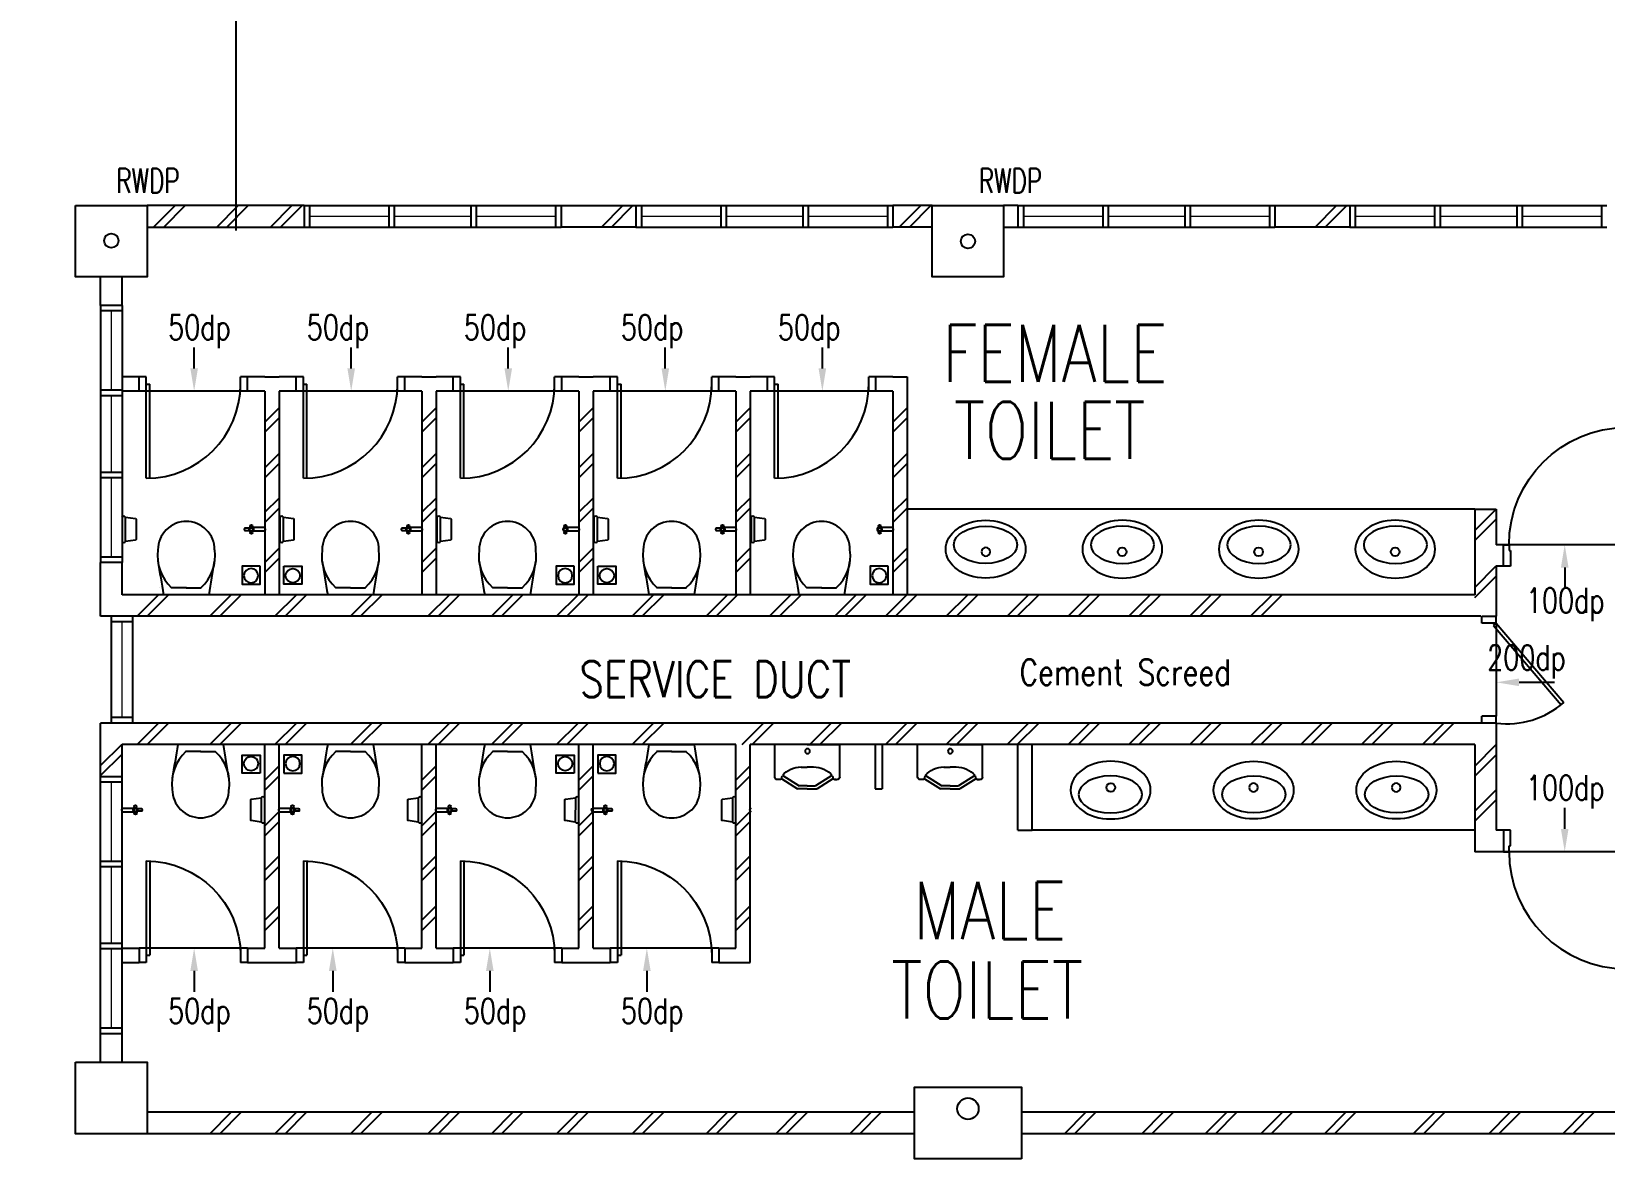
# Model space of a CAD drawing. Extents: x 2687779 to 2997471, y -863049 to -631414.
# Drawn here: x 2750657 to 2761675, y -790799 to -782955 of the extents above; entities that cross this region are included whole.
import ezdxf
from ezdxf.enums import TextEntityAlignment as Align

# ---------------------------------------------------------------- set-up
doc = ezdxf.new("R2010")
doc.units = 0
doc.header["$LTSCALE"] = 10
doc.header["$MEASUREMENT"] = 0
doc.linetypes.add('DIVIDE', pattern=[1.25, 0.5, -0.25, 0, -0.25, 0, -0.25])
doc.layers.get('0').update_dxf_attribs({"linetype": 'CONTINUOUS'})
for name, color, linetype in [('BO', 7, 'CONTINUOUS'), ('COL', 3, 'CONTINUOUS'), ('DOOR', 5, 'CONTINUOUS'), ('DR', 7, 'CONTINUOUS'), ('FIT', 5, 'CONTINUOUS'), ('FITT', 5, 'CONTINUOUS'), ('H', 1, 'CONTINUOUS'), ('hatch', 7, 'CONTINUOUS'), ('partition', 7, 'CONTINUOUS'), ('PIPE', 5, 'DIVIDE'), ('RWDP', 145, 'CONTINUOUS'), ('SANI', 7, 'CONTINUOUS'), ('T25', 7, 'CONTINUOUS'), ('T50', 3, 'CONTINUOUS'), ('TEX', 2, 'CONTINUOUS'), ('txt', 7, 'CONTINUOUS'), ('WALL', 2, 'CONTINUOUS'), ('WIN', 5, 'CONTINUOUS')]:
    doc.layers.add(name, color=color, linetype=linetype)
doc.styles.add('DIMTEXT', font='romans.shx', dxfattribs={"width": 0.8, "height": 400})
doc.styles.add('ROMANS', font='romans.shx', dxfattribs={"width": 0.8, "height": 100})

# ---------------------------------------------------------------- blocks, each defined once
blk = doc.blocks.new('100FT')
at = {"layer": 'PIPE', "linetype": 'Continuous'}
blk.add_circle((0, 0), 50, dxfattribs=at)
blk = doc.blocks.new('A$C7CE3714C')
at = {"layer": 'FIT'}
blk.add_lwpolyline([(0, 0), (126, 0), (126, 126), (0, 126)], close=True, dxfattribs=at)
at = {"layer": 'FIT', "xscale": -1}
blk.add_blockref('100FT', (63, 66), dxfattribs=at)
blk = doc.blocks.new('DR-900-B')
at = {"layer": 'DR'}
for p, q in [((0, 900), (-150, 900)), ((-150, 900), (-150, 860)), ((0, 850), (0, 900)), ((-150, 860), (-110, 860)), ((-110, 860), (-110, 850)), ((-110, 850), (0, 850)), ((-150, 40), (-970, 40)), ((-969, 80), (-150, 80)), ((-150, 80), (-150, 40)), ((-150, 40), (-110, 40)), ((-150, 0), (-150, 40)), ((0, 0), (-150, 0)), ((-110, 50), (0, 50)), ((-110, 40), (-110, 50)), ((0, 50), (0, 0))]:
    blk.add_line(p, q, dxfattribs=at)
blk.add_arc((-150, 40), 820, 90, 180, dxfattribs=at)
blk = doc.blocks.new('ELLIPSE')
blk.add_circle((0.5, 0.5), 0.5)
blk = doc.blocks.new('BASIN-01')
blk.add_circle((0, 0), 30.3)
for p, xscale, yscale, zscale in [((279, -221), -559.6811780125836, 404.3346891934725, 559.6811780125837), ((220, -179), -444.6356025322193, 259.9294430529471, 444.6356025322195)]:
    blk.add_blockref('ELLIPSE', p, dxfattribs=dict(xscale=xscale, yscale=yscale, zscale=zscale))
blk = doc.blocks.new('UR')
at = {"color": 7}
for p, q in [((0, 157), (-227, 157)), ((-227, -68), (-227, 157)), ((0, 157), (228, 157)), ((228, -68), (228, 157)), ((-43, 0), (0, 0)), ((43, 0), (0, 0)), ((-190, -88), (-207, -88)), ((-179, -83), (-68, -152)), ((-172, -59), (-58, -131)), ((172, -59), (58, -131)), ((179, -83), (68, -152)), ((190, -88), (208, -88)), ((0, -153), (-68, -153)), ((0, -131), (-58, -131)), ((0, -131), (58, -131)), ((0, -153), (68, -153))]:
    blk.add_line(p, q, dxfattribs=at)
blk.add_circle((-1, 111), 16.9, dxfattribs=at)
for centre, radius, start, end in [((-42, -174), 175, 90.221, 139.2623), ((42, -174), 175, 40.7377, 89.779), ((-207, -68), 20, 180, 270), ((-194, -70), 18.3, 252.6976, 328.5201), ((-115, -86), 64.8, 158.2045, 175.535), ((115, -86), 64.8, 4.465, 21.7955), ((194, -70), 18.3, 211.4799, 287.3024), ((208, -68), 20, 270, 0)]:
    blk.add_arc(centre, radius, start, end, dxfattribs=at)
blk = doc.blocks.new('d760')
at = {"layer": 'DR', "color": 1}
for p, q in [((-760, -100), (-760, 0)), ((-710, 0), (-760, 0)), ((-710, -710), (-710, 0)), ((-710, -100), (-710, 0)), ((-50, -100), (-50, 0)), ((0, 0), (-50, 0)), ((0, -100), (0, 0)), ((-710, -100), (-760, -100)), ((-710, -50), (-685, -50)), ((-50, -100), (-710, -100)), ((-685, -710), (-685, -50)), ((0, -100), (-50, -100))]:
    blk.add_line(p, q, dxfattribs=at)
blk.add_arc((-710, -50), 660, 270, 0, dxfattribs=at)

msp = doc.modelspace()

# ---------------------------------------------------------------- linework, layer by layer
at = {"layer": 'COL'}
for points in [[(2750966.3, -784174.1), (2751466.3, -784174.1), (2751466.3, -784674.1), (2750966.3, -784674.1)], [(2757466.3, -784174.1), (2757466.3, -784674.1), (2756966.3, -784674.1), (2756966.3, -784174.1)], [(2750966.3, -790174.1), (2751466.3, -790174.1), (2751466.3, -790674.1), (2750966.3, -790674.1)], [(2757591.3, -790849.1), (2756841.3, -790849.1), (2756841.3, -790349.1), (2757591.3, -790349.1)]]:
    msp.add_lwpolyline(points, close=True, dxfattribs=at)
at = {"layer": 'DOOR'}
for p, q in [((2760816.3, -787099.1), (2760816.3, -787049.1)), ((2760816.3, -787049.1), (2760916.3, -787049.1)), ((2760916.3, -787099.1), (2760816.3, -787099.1)), ((2760897, -787114.9), (2760916.3, -787099.1)), ((2760897, -787114.9), (2761370.6, -787670.1)), ((2760916.3, -787099.1), (2760916.3, -787049.1)), ((2760916.3, -787099.1), (2761389.4, -787653.6)), ((2760916.7, -787099.1), (2760916.7, -787749.1)), ((2760916.7, -787749.1), (2760816.7, -787749.1)), ((2760816.7, -787799.1), (2760816.7, -787749.1)), ((2760916.7, -787799.1), (2760916.7, -787749.1))]:
    msp.add_line(p, q, dxfattribs=at)
msp.add_arc((2760991, -787199.7), 603.9, 262.93953, 311.27829, dxfattribs=at)
at = {"layer": 'DR', "linetype": 'Continuous', "ltscale": 10000}
for p, q in [((2761866.3, -786549.1), (2760966.3, -786549.1)), ((2761866.3, -788699.1), (2760966.3, -788699.1))]:
    msp.add_line(p, q, dxfattribs=at)
at = {"layer": 'FITT'}
for p, q in [((2752192.2, -786431.7), (2752192.2, -786424.9)), ((2752192.2, -786458.4), (2752192.2, -786451.6)), ((2752202.2, -786431.7), (2752202.2, -786424.9)), ((2752202.2, -786458.4), (2752202.2, -786451.6)), ((2752285.8, -786429.1), (2752209.5, -786429.1)), ((2752285.8, -786454.1), (2752209.5, -786454.1)), ((2753292.2, -786431.7), (2753292.2, -786424.9)), ((2753292.2, -786458.4), (2753292.2, -786451.6)), ((2753302.2, -786431.7), (2753302.2, -786424.9)), ((2753302.2, -786458.4), (2753302.2, -786451.6)), ((2753385.8, -786429.1), (2753309.5, -786429.1)), ((2753385.8, -786454.1), (2753309.5, -786454.1)), ((2754392.2, -786431.7), (2754392.2, -786424.9)), ((2754392.2, -786458.4), (2754392.2, -786451.6)), ((2754402.2, -786431.7), (2754402.2, -786424.9)), ((2754402.2, -786458.4), (2754402.2, -786451.6)), ((2754485.8, -786429.1), (2754409.5, -786429.1)), ((2754485.8, -786454.1), (2754409.5, -786454.1)), ((2755492.2, -786431.7), (2755492.2, -786424.9)), ((2755492.2, -786458.4), (2755492.2, -786451.6)), ((2755502.2, -786431.7), (2755502.2, -786424.9)), ((2755502.2, -786458.4), (2755502.2, -786451.6)), ((2755585.8, -786429.1), (2755509.5, -786429.1)), ((2755585.8, -786454.1), (2755509.5, -786454.1)), ((2756592.2, -786431.7), (2756592.2, -786424.9)), ((2756592.2, -786458.4), (2756592.2, -786451.6)), ((2756602.2, -786431.7), (2756602.2, -786424.9)), ((2756602.2, -786458.4), (2756602.2, -786451.6)), ((2756685.8, -786429.1), (2756609.5, -786429.1)), ((2756685.8, -786454.1), (2756609.5, -786454.1)), ((2751296.8, -788394.1), (2751373.2, -788394.1)), ((2751296.8, -788419.1), (2751373.2, -788419.1)), ((2751380.4, -788389.8), (2751380.5, -788396.6)), ((2751380.5, -788416.5), (2751380.5, -788423.3)), ((2751390.4, -788389.8), (2751390.5, -788396.6)), ((2751390.5, -788416.5), (2751390.5, -788423.3)), ((2752396.8, -788394.1), (2752473.2, -788394.1)), ((2752396.8, -788419.1), (2752473.2, -788419.1)), ((2752480.4, -788389.8), (2752480.5, -788396.6)), ((2752480.5, -788416.5), (2752480.5, -788423.3)), ((2752490.4, -788389.8), (2752490.5, -788396.6)), ((2752490.5, -788416.5), (2752490.5, -788423.3)), ((2753496.8, -788394.1), (2753573.2, -788394.1)), ((2753496.8, -788419.1), (2753573.2, -788419.1)), ((2753580.4, -788389.8), (2753580.5, -788396.6)), ((2753580.5, -788416.5), (2753580.5, -788423.3)), ((2753590.4, -788389.8), (2753590.5, -788396.6)), ((2753590.5, -788416.5), (2753590.5, -788423.3)), ((2754588.1, -788394.1), (2754664.4, -788394.1)), ((2754588.1, -788419.1), (2754664.5, -788419.1)), ((2754671.7, -788389.8), (2754671.7, -788396.6)), ((2754671.7, -788416.5), (2754671.7, -788423.3)), ((2754681.7, -788389.8), (2754681.7, -788396.6)), ((2754681.7, -788416.5), (2754681.7, -788423.3))]:
    msp.add_line(p, q, dxfattribs=at)
at = {"layer": 'FITT', "elevation": 0}
for points in [[(2752181.4, -786434.1), (2752154.7, -786434.2, 0.9999995), (2752154.7, -786449.2), (2752181.4, -786449.1)], [(2753281.4, -786434.1), (2753254.7, -786434.2, 0.9999995), (2753254.7, -786449.2), (2753281.4, -786449.1)], [(2755481.4, -786434.1), (2755454.7, -786434.2, 0.9999995), (2755454.7, -786449.2), (2755481.4, -786449.1)], [(2751401.3, -788414.1), (2751428, -788414, 0.9999995), (2751428, -788399), (2751401.3, -788399.1)], [(2752501.3, -788414.1), (2752528, -788414, 0.9999995), (2752528, -788399), (2752501.3, -788399.1)], [(2753601.3, -788414.1), (2753628, -788414, 0.9999995), (2753628, -788399), (2753601.3, -788399.1)], [(2754692.5, -788414.1), (2754719.2, -788414, 0.9999995), (2754719.2, -788399), (2754692.5, -788399.1)]]:
    msp.add_lwpolyline(points, format="xyb", dxfattribs=at)
at = {"layer": 'FITT'}
for centre, radius in [((2752197.2, -786441.6), 11.1), ((2752197.2, -786417.9), 8.61), ((2752197.2, -786465.4), 8.61), ((2753297.2, -786441.6), 11.1), ((2753297.2, -786417.9), 8.61), ((2753297.2, -786465.4), 8.61), ((2754397.2, -786441.6), 11.1), ((2754397.2, -786417.9), 8.61), ((2754397.2, -786465.4), 8.61), ((2755497.2, -786441.6), 11.1), ((2755497.2, -786417.9), 8.61), ((2755497.2, -786465.4), 8.61), ((2756597.2, -786441.6), 11.1), ((2756597.2, -786417.9), 8.61), ((2756597.2, -786465.4), 8.61), ((2751385.5, -788406.6), 11.1), ((2751385.4, -788382.8), 8.61), ((2751385.5, -788430.3), 8.61), ((2752485.5, -788406.6), 11.1), ((2752485.4, -788382.8), 8.61), ((2752485.5, -788430.3), 8.61), ((2753585.5, -788406.6), 11.1), ((2753585.4, -788382.8), 8.61), ((2753585.5, -788430.3), 8.61), ((2754676.7, -788406.6), 11.1), ((2754676.7, -788382.8), 8.61), ((2754676.7, -788430.3), 8.61)]:
    msp.add_circle(centre, radius, dxfattribs=at)
for centre, radius, start, end in [((2752197.2, -786441.6), 17.5, 106.78275, 253.2851), ((2752197.2, -786441.6), 17.5, 286.78275, 73.2851), ((2752282.6, -786441.6), 12.9, 284.6714, 75.39645), ((2753297.2, -786441.6), 17.5, 106.78275, 253.2851), ((2753297.2, -786441.6), 17.5, 286.78275, 73.2851), ((2753382.6, -786441.6), 12.9, 284.6714, 75.39645), ((2754397.2, -786441.6), 17.5, 106.78275, 253.2851), ((2754397.2, -786441.6), 17.5, 286.78275, 73.2851), ((2754482.6, -786441.6), 12.9, 284.6714, 75.39645), ((2755497.2, -786441.6), 17.5, 106.78275, 253.2851), ((2755497.2, -786441.6), 17.5, 286.78275, 73.2851), ((2755582.6, -786441.6), 12.9, 284.6714, 75.39645), ((2756597.2, -786441.6), 17.5, 106.78275, 253.2851), ((2756597.2, -786441.6), 17.5, 286.78275, 73.2851), ((2756682.6, -786441.6), 12.9, 284.6714, 75.39645), ((2751300.1, -788406.6), 12.9, 104.6714, 255.39645), ((2751385.5, -788406.6), 17.5, 106.78275, 253.2851), ((2751385.5, -788406.6), 17.5, 286.78275, 73.2851), ((2752400.1, -788406.6), 12.9, 104.6714, 255.39645), ((2752485.5, -788406.6), 17.5, 106.78275, 253.2851), ((2752485.5, -788406.6), 17.5, 286.78275, 73.2851), ((2753500.1, -788406.6), 12.9, 104.6714, 255.39645), ((2753585.5, -788406.6), 17.5, 106.78275, 253.2851), ((2753585.5, -788406.6), 17.5, 286.78275, 73.2851), ((2754591.3, -788406.6), 12.9, 104.6714, 255.39645), ((2754676.7, -788406.6), 17.5, 106.78275, 253.2851), ((2754676.7, -788406.6), 17.5, 286.78275, 73.2851), ((2755700.1, -788406.6), 12.9, 104.6714, 255.39645)]:
    msp.add_arc(centre, radius, start, end, dxfattribs=at)
at = {"layer": 'H'}
for p, q in [((2751512.7, -784324.1), (2751662.7, -784174.1)), ((2751583.4, -784324.1), (2751733.4, -784174.1)), ((2751955.3, -784324.1), (2752105.3, -784174.1)), ((2752026, -784324.1), (2752176, -784174.1)), ((2752331.3, -784324.1), (2752481.3, -784174.1)), ((2752402, -784324.1), (2752552, -784174.1)), ((2754648.7, -784324.1), (2754798.7, -784174.1)), ((2754719.4, -784324.1), (2754869.4, -784174.1)), ((2756735.7, -784324.1), (2756885.7, -784174.1)), ((2756806.4, -784324.1), (2756956.4, -784174.1)), ((2759648.7, -784324.1), (2759798.7, -784174.1)), ((2759719.4, -784324.1), (2759869.4, -784174.1)), ((2752291.3, -785691), (2752391.3, -785591)), ((2752291.3, -785761.7), (2752391.3, -785661.7)), ((2753391.3, -785691), (2753491.3, -785591)), ((2753391.3, -785761.7), (2753491.3, -785661.7)), ((2754491.3, -785691), (2754591.3, -785591)), ((2754491.3, -785761.7), (2754591.3, -785661.7)), ((2755591.3, -785691), (2755691.3, -785591)), ((2755591.3, -785761.7), (2755691.3, -785661.7)), ((2756691.3, -785691), (2756791.3, -785591)), ((2756691.3, -785761.7), (2756791.3, -785661.7)), ((2752291.3, -786010.5), (2752391.3, -785910.5)), ((2753391.3, -786010.5), (2753491.3, -785910.5)), ((2754491.3, -786010.5), (2754591.3, -785910.5)), ((2755591.3, -786010.5), (2755691.3, -785910.5)), ((2756691.3, -786010.5), (2756791.3, -785910.5)), ((2752291.3, -786081.2), (2752391.3, -785981.2)), ((2753391.3, -786081.2), (2753491.3, -785981.2)), ((2754491.3, -786081.2), (2754591.3, -785981.2)), ((2755591.3, -786081.2), (2755691.3, -785981.2)), ((2756691.3, -786081.2), (2756791.3, -785981.2)), ((2752291.3, -786322.3), (2752391.3, -786222.3)), ((2753391.3, -786322.3), (2753491.3, -786222.3)), ((2754491.3, -786322.3), (2754591.3, -786222.3)), ((2755591.3, -786322.3), (2755691.3, -786222.3)), ((2756691.3, -786322.3), (2756791.3, -786222.3)), ((2752291.3, -786393), (2752391.3, -786293)), ((2753391.3, -786393), (2753491.3, -786293)), ((2754491.3, -786393), (2754591.3, -786293)), ((2755591.3, -786393), (2755691.3, -786293)), ((2756691.3, -786393), (2756791.3, -786293)), ((2760766.3, -786449.1), (2760916.3, -786299.1)), ((2760766.3, -786519.8), (2760916.3, -786369.8)), ((2752291.3, -786672.6), (2752391.3, -786572.6)), ((2753391.3, -786672.6), (2753491.3, -786572.6)), ((2754491.3, -786672.6), (2754591.3, -786572.6)), ((2755591.3, -786672.6), (2755691.3, -786572.6)), ((2756691.3, -786672.6), (2756791.3, -786572.6)), ((2752291.3, -786743.3), (2752391.3, -786643.3)), ((2753391.3, -786743.3), (2753491.3, -786643.3)), ((2754491.3, -786743.3), (2754591.3, -786643.3)), ((2755591.3, -786743.3), (2755691.3, -786643.3)), ((2756691.3, -786743.3), (2756791.3, -786643.3)), ((2760766.3, -786847.8), (2760916.3, -786697.8)), ((2760766.3, -786918.5), (2760916.3, -786768.5)), ((2751396.5, -787049.1), (2751546.5, -786899.1)), ((2751467.2, -787049.1), (2751617.2, -786899.1)), ((2751905.5, -787049.1), (2752055.5, -786899.1)), ((2751976.2, -787049.1), (2752126.2, -786899.1)), ((2752362.3, -787049.1), (2752512.3, -786899.1)), ((2752433, -787049.1), (2752583, -786899.1)), ((2752891.8, -787049.1), (2753041.8, -786899.1)), ((2752962.5, -787049.1), (2753112.5, -786899.1)), ((2753434.4, -787049.1), (2753584.4, -786899.1)), ((2753505.2, -787049.1), (2753655.2, -786899.1)), ((2753878.5, -787049.1), (2754028.5, -786899.1)), ((2753949.2, -787049.1), (2754099.2, -786899.1)), ((2754335.3, -787049.1), (2754485.3, -786899.1)), ((2754406, -787049.1), (2754556, -786899.1)), ((2754864.8, -787049.1), (2755014.8, -786899.1)), ((2754935.5, -787049.1), (2755085.5, -786899.1)), ((2755382.4, -787049.1), (2755532.4, -786899.1)), ((2755453.1, -787049.1), (2755603.1, -786899.1)), ((2755826.4, -787049.1), (2755976.4, -786899.1)), ((2755897.1, -787049.1), (2756047.1, -786899.1)), ((2756283.2, -787049.1), (2756433.2, -786899.1)), ((2756353.9, -787049.1), (2756503.9, -786899.1)), ((2756638.5, -787049.1), (2756788.5, -786899.1)), ((2756709.2, -787049.1), (2756859.2, -786899.1)), ((2757064.8, -787049.1), (2757214.8, -786899.1)), ((2757135.5, -787049.1), (2757285.5, -786899.1)), ((2757491, -787049.1), (2757641, -786899.1)), ((2757561.7, -787049.1), (2757711.7, -786899.1)), ((2757917.2, -787049.1), (2758067.2, -786899.1)), ((2757988, -787049.1), (2758138, -786899.1)), ((2758343.5, -787049.1), (2758493.5, -786899.1)), ((2758414.2, -787049.1), (2758564.2, -786899.1)), ((2758769.7, -787049.1), (2758919.7, -786899.1)), ((2758840.4, -787049.1), (2758990.4, -786899.1)), ((2759196, -787049.1), (2759346, -786899.1)), ((2759266.7, -787049.1), (2759416.7, -786899.1)), ((2751396.5, -787949.1), (2751546.5, -787799.1)), ((2751467.2, -787949.1), (2751617.2, -787799.1)), ((2751905.5, -787949.1), (2752055.5, -787799.1)), ((2751976.2, -787949.1), (2752126.2, -787799.1)), ((2752362.3, -787949.1), (2752512.3, -787799.1)), ((2752433, -787949.1), (2752583, -787799.1)), ((2752891.8, -787949.1), (2753041.8, -787799.1)), ((2752962.5, -787949.1), (2753112.5, -787799.1)), ((2753434.4, -787949.1), (2753584.4, -787799.1)), ((2753505.2, -787949.1), (2753655.2, -787799.1)), ((2753878.5, -787949.1), (2754028.5, -787799.1)), ((2753949.2, -787949.1), (2754099.2, -787799.1)), ((2754335.3, -787949.1), (2754485.3, -787799.1)), ((2754406, -787949.1), (2754556, -787799.1)), ((2754864.8, -787949.1), (2755014.8, -787799.1)), ((2754935.5, -787949.1), (2755085.5, -787799.1)), ((2755634.4, -787949.1), (2755784.4, -787799.1)), ((2755705.2, -787949.1), (2755855.2, -787799.1)), ((2756109, -787949.1), (2756259, -787799.1)), ((2756179.8, -787949.1), (2756329.8, -787799.1)), ((2756638.5, -787949.1), (2756788.5, -787799.1)), ((2756709.2, -787949.1), (2756859.2, -787799.1)), ((2757064.8, -787949.1), (2757214.8, -787799.1)), ((2757135.5, -787949.1), (2757285.5, -787799.1)), ((2757491, -787949.1), (2757641, -787799.1)), ((2757561.7, -787949.1), (2757711.7, -787799.1)), ((2757917.2, -787949.1), (2758067.2, -787799.1)), ((2757988, -787949.1), (2758138, -787799.1)), ((2758343.5, -787949.1), (2758493.5, -787799.1)), ((2758414.2, -787949.1), (2758564.2, -787799.1)), ((2758769.7, -787949.1), (2758919.7, -787799.1)), ((2758840.4, -787949.1), (2758990.4, -787799.1)), ((2759196, -787949.1), (2759346, -787799.1)), ((2759266.7, -787949.1), (2759416.7, -787799.1)), ((2759547.4, -787949.1), (2759697.4, -787799.1)), ((2759618.1, -787949.1), (2759768.1, -787799.1)), ((2759973.6, -787949.1), (2760123.6, -787799.1)), ((2760044.3, -787949.1), (2760194.3, -787799.1)), ((2760399.8, -787949.1), (2760549.8, -787799.1)), ((2760470.6, -787949.1), (2760620.6, -787799.1)), ((2751141.3, -788094.9), (2751291.3, -787944.9)), ((2760766.3, -788099.1), (2760916.3, -787949.1)), ((2751141.3, -788165.6), (2751291.3, -788015.6)), ((2752291.3, -788197.7), (2752391.3, -788097.7)), ((2753391.3, -788197.7), (2753491.3, -788097.7)), ((2754491.3, -788197.7), (2754591.3, -788097.7)), ((2755591.3, -788197.7), (2755691.3, -788097.7)), ((2760766.3, -788169.9), (2760916.3, -788019.9)), ((2752291.3, -788268.4), (2752391.3, -788168.4)), ((2753391.3, -788268.4), (2753491.3, -788168.4)), ((2754491.3, -788268.4), (2754591.3, -788168.4)), ((2755591.3, -788268.4), (2755691.3, -788168.4)), ((2760766.3, -788415.6), (2760916.3, -788265.6)), ((2760766.3, -788486.3), (2760916.3, -788336.3)), ((2752291.3, -788517.2), (2752391.3, -788417.2)), ((2753391.3, -788517.2), (2753491.3, -788417.2)), ((2754491.3, -788517.2), (2754591.3, -788417.2)), ((2755591.3, -788517.2), (2755691.3, -788417.2)), ((2752291.3, -788587.9), (2752391.3, -788487.9)), ((2753391.3, -788587.9), (2753491.3, -788487.9)), ((2754491.3, -788587.9), (2754591.3, -788487.9)), ((2755591.3, -788587.9), (2755691.3, -788487.9)), ((2752291.3, -788829), (2752391.3, -788729)), ((2753391.3, -788829), (2753491.3, -788729)), ((2754491.3, -788829), (2754591.3, -788729)), ((2755591.3, -788829), (2755691.3, -788729)), ((2752291.3, -788899.8), (2752391.3, -788799.8)), ((2753391.3, -788899.8), (2753491.3, -788799.8)), ((2754491.3, -788899.8), (2754591.3, -788799.8)), ((2755591.3, -788899.8), (2755691.3, -788799.8)), ((2752291.3, -789179.3), (2752391.3, -789079.3)), ((2753391.3, -789179.3), (2753491.3, -789079.3)), ((2754491.3, -789179.3), (2754591.3, -789079.3)), ((2755591.3, -789179.3), (2755691.3, -789079.3)), ((2752291.3, -789250.1), (2752391.3, -789150.1)), ((2753391.3, -789250.1), (2753491.3, -789150.1)), ((2754491.3, -789250.1), (2754591.3, -789150.1)), ((2755591.3, -789250.1), (2755691.3, -789150.1)), ((2751905.5, -790674.1), (2752055.5, -790524.1)), ((2751976.2, -790674.1), (2752126.2, -790524.1)), ((2752362.3, -790674.1), (2752512.3, -790524.1)), ((2752433, -790674.1), (2752583, -790524.1)), ((2752891.8, -790674.1), (2753041.8, -790524.1)), ((2752962.5, -790674.1), (2753112.5, -790524.1)), ((2753434.4, -790674.1), (2753584.4, -790524.1)), ((2753505.2, -790674.1), (2753655.2, -790524.1)), ((2753878.5, -790674.1), (2754028.5, -790524.1)), ((2753949.2, -790674.1), (2754099.2, -790524.1)), ((2754335.3, -790674.1), (2754485.3, -790524.1)), ((2754406, -790674.1), (2754556, -790524.1)), ((2754864.8, -790674.1), (2755014.8, -790524.1)), ((2754935.5, -790674.1), (2755085.5, -790524.1)), ((2755382.4, -790674.1), (2755532.4, -790524.1)), ((2755453.1, -790674.1), (2755603.1, -790524.1)), ((2755870.8, -790674.1), (2756020.8, -790524.1)), ((2755941.5, -790674.1), (2756091.5, -790524.1)), ((2756388.4, -790674.1), (2756538.4, -790524.1)), ((2756459.1, -790674.1), (2756609.1, -790524.1)), ((2757891.8, -790674.1), (2758041.8, -790524.1)), ((2757962.5, -790674.1), (2758112.5, -790524.1)), ((2758434.4, -790674.1), (2758584.4, -790524.1)), ((2758505.2, -790674.1), (2758655.2, -790524.1)), ((2758878.5, -790674.1), (2759028.5, -790524.1)), ((2758949.2, -790674.1), (2759099.2, -790524.1)), ((2759268.4, -790674.1), (2759418.4, -790524.1)), ((2759339.2, -790674.1), (2759489.2, -790524.1)), ((2759712.5, -790674.1), (2759862.5, -790524.1)), ((2759783.2, -790674.1), (2759933.2, -790524.1)), ((2760335.3, -790674.1), (2760485.3, -790524.1)), ((2760406, -790674.1), (2760556, -790524.1)), ((2760864.8, -790674.1), (2761014.8, -790524.1)), ((2760935.5, -790674.1), (2761085.5, -790524.1)), ((2761382.4, -790674.1), (2761532.4, -790524.1)), ((2761453.1, -790674.1), (2761603.1, -790524.1))]:
    msp.add_line(p, q, dxfattribs=at)
at = {"layer": 'hatch', "color": 8}
msp.add_lwpolyline([(2752091.3, -784349.1), (2752091.3, -779674.1), (2742141.3, -779674.1), (2742141.3, -769649.1), (2745966.3, -769649.1), (2745966.3, -762924.1), (2771615.6, -762924.1), (2771615.6, -762524.1), (2787822.4, -762524.1), (2787822.4, -762924.1), (2813472.4, -762924.1), (2813472.4, -769649.1), (2817297.4, -769649.1), (2817297.4, -786424.1), (2787465, -786424.1)], dxfattribs=at)
at = {"layer": 'partition'}
for p, q in [((2760766.3, -786299.1), (2756783, -786299.1)), ((2760766.3, -788549.1), (2757666.3, -788549.1))]:
    msp.add_line(p, q, dxfattribs=at)
at = {"layer": 'RWDP', "color": 142, "linetype": 'Continuous'}
for centre, radius in [((2751216.3, -784420), 50), ((2757216.3, -784424.1), 50), ((2757216.3, -790499.1), 75)]:
    msp.add_circle(centre, radius, dxfattribs=at)
at = {"layer": 'SANI', "color": 1}
for p, q in [((2751796.5, -785314.1), (2751796.5, -785167.8)), ((2752896.5, -785314.1), (2752896.5, -785167.8)), ((2753996.5, -785314.1), (2753996.5, -785167.8)), ((2755096.5, -785314.1), (2755096.5, -785167.8)), ((2756196.5, -785314.1), (2756196.5, -785167.8)), ((2761396.3, -786709.1), (2761396.3, -786855.4)), ((2761076.7, -787513), (2761324.3, -787513)), ((2761396.3, -788539.1), (2761396.3, -788392.8)), ((2751796.5, -789534.1), (2751796.5, -789680.4)), ((2752767.4, -789534.1), (2752767.4, -789680.4)), ((2753867.4, -789534.1), (2753867.4, -789680.4)), ((2754967.4, -789534.1), (2754967.4, -789680.4))]:
    msp.add_line(p, q, dxfattribs=at)
at = {"layer": 'SANI'}
for p, q in [((2751552.1, -786851.4), (2751552.1, -786851.4)), ((2751901.5, -786899.1), (2751581.7, -786899.1)), ((2751742.1, -786851.4), (2751636.6, -786851.4)), ((2751741.1, -786851.4), (2751846.6, -786851.4)), ((2751931.1, -786851.4), (2751931.1, -786851.4)), ((2752702.3, -786851.4), (2752702.2, -786851.4)), ((2753051.7, -786899.1), (2752731.9, -786899.1)), ((2752892.2, -786851.4), (2752786.7, -786851.4)), ((2752891.3, -786851.4), (2752996.8, -786851.4)), ((2753081.3, -786851.4), (2753081.3, -786851.4)), ((2753801.9, -786851.4), (2753801.9, -786851.4)), ((2754151.3, -786899.1), (2753831.5, -786899.1)), ((2753991.9, -786851.4), (2753886.4, -786851.4)), ((2753991, -786851.4), (2754096.5, -786851.4)), ((2754181, -786851.4), (2754181, -786851.4)), ((2754951.5, -786850.2), (2754951.5, -786850.2)), ((2755300.9, -786897.9), (2754981.2, -786897.9)), ((2755141.5, -786850.2), (2755036, -786850.2)), ((2755140.6, -786850.2), (2755246.1, -786850.2)), ((2755330.6, -786850.2), (2755330.6, -786850.2)), ((2756001.9, -786851.4), (2756001.9, -786851.4)), ((2756351.3, -786899.1), (2756031.5, -786899.1)), ((2756191.9, -786851.4), (2756086.4, -786851.4)), ((2756191, -786851.4), (2756296.5, -786851.4)), ((2756381, -786851.4), (2756381, -786851.4)), ((2751652.4, -787996.8), (2751652.4, -787996.8)), ((2752001.8, -787949.1), (2751682.1, -787949.1)), ((2751842.4, -787996.8), (2751736.9, -787996.8)), ((2751841.5, -787996.8), (2751947, -787996.8)), ((2752031.5, -787996.8), (2752031.5, -787996.8)), ((2752702.3, -787996.8), (2752702.2, -787996.8)), ((2753051.7, -787949.1), (2752731.9, -787949.1)), ((2752892.2, -787996.8), (2752786.7, -787996.8)), ((2752891.3, -787996.8), (2752996.8, -787996.8)), ((2753081.3, -787996.8), (2753081.3, -787996.8)), ((2753801.9, -787996.8), (2753801.9, -787996.8)), ((2754151.3, -787949.1), (2753831.5, -787949.1)), ((2753991.9, -787996.8), (2753886.4, -787996.8)), ((2753991, -787996.8), (2754096.5, -787996.8)), ((2754181, -787996.8), (2754181, -787996.8)), ((2754951.5, -787998.1), (2754951.5, -787998.1)), ((2755300.9, -787950.3), (2754981.2, -787950.3)), ((2755141.5, -787998.1), (2755036, -787998.1)), ((2755140.6, -787998.1), (2755246.1, -787998.1))]:
    msp.add_line(p, q, dxfattribs=at)
at = {"layer": 'SANI', "color": 7}
for p, q in [((2756566.3, -787949.1), (2756566.3, -788258.3)), ((2756616.3, -787949.1), (2756616.3, -788258.3)), ((2756566.3, -788258.3), (2756616.3, -788258.3))]:
    msp.add_line(p, q, dxfattribs=at)
at = {"layer": 'SANI', "color": 1}
for points in [[(2751316.1, -786526.4), (2751316.3, -786356.8, 0.5654258), (2751288.2, -786359.4, 0.4601841)], [(2751291.3, -786355), (2751291.3, -786528.2, 0.4601841), (2751316.3, -786526.4)], [(2751316.3, -786356.8), (2751386, -786366.7, -0.373687), (2751390.3, -786371.7), (2751390.1, -786511.8, -0.373687), (2751385.8, -786516.7), (2751316.1, -786526.5)], [(2752421.6, -786526.4), (2752421.8, -786356.8, 0.4601841), (2752396.8, -786355, 0.4601841)], [(2752396.8, -786355), (2752396.8, -786528.2, 0.4601841), (2752421.8, -786526.4)], [(2752421.8, -786356.8), (2752491.5, -786366.7, -0.373687), (2752495.8, -786371.7), (2752495.6, -786511.8, -0.373687), (2752491.3, -786516.7), (2752421.6, -786526.5)], [(2753521.6, -786526.4), (2753521.8, -786356.8, 0.4601841), (2753496.8, -786355, 0.4601841)], [(2753496.8, -786355), (2753496.8, -786528.2, 0.4601841), (2753521.8, -786526.4)], [(2753521.8, -786356.8), (2753591.5, -786366.7, -0.373687), (2753595.8, -786371.7), (2753595.6, -786511.8, -0.373687), (2753591.3, -786516.7), (2753521.6, -786526.5)], [(2754621.6, -786526.4), (2754621.8, -786356.8, 0.4601841), (2754596.8, -786355, 0.4601841)], [(2754596.8, -786355), (2754596.8, -786528.2, 0.4601841), (2754621.8, -786526.4)], [(2754621.8, -786356.8), (2754691.5, -786366.7, -0.373687), (2754695.8, -786371.7), (2754695.6, -786511.8, -0.373687), (2754691.3, -786516.7), (2754621.6, -786526.5)], [(2755721.6, -786526.4), (2755721.8, -786356.8, 0.4601841), (2755696.8, -786355, 0.4601841)], [(2755696.8, -786355), (2755696.8, -786528.2, 0.4601841), (2755721.8, -786526.4)], [(2755721.8, -786356.8), (2755791.5, -786366.7, -0.373687), (2755795.8, -786371.7), (2755795.6, -786511.8, -0.373687), (2755791.3, -786516.7), (2755721.6, -786526.5)], [(2752266.3, -788491.4), (2752196.7, -788481.5, -0.373687), (2752192.4, -788476.5), (2752192.6, -788336.4, -0.373687), (2752196.9, -788331.5), (2752266.6, -788321.7)], [(2752291.3, -788493.2), (2752291.3, -788320, 0.4601841), (2752266.3, -788321.8)], [(2752266.6, -788321.8), (2752266.3, -788491.4, 0.5654258), (2752294.5, -788488.8, 0.4601841)], [(2753366.3, -788491.4), (2753296.7, -788481.5, -0.373687), (2753292.4, -788476.5), (2753292.6, -788336.4, -0.373687), (2753296.9, -788331.5), (2753366.6, -788321.7)], [(2753391.3, -788493.2), (2753391.3, -788320, 0.4601841), (2753366.3, -788321.8)], [(2753366.6, -788321.8), (2753366.3, -788491.4, 0.5654258), (2753394.5, -788488.8, 0.4601841)], [(2754466.3, -788491.4), (2754396.7, -788481.5, -0.373687), (2754392.4, -788476.5), (2754392.6, -788336.4, -0.373687), (2754396.9, -788331.5), (2754466.6, -788321.7)], [(2754491.3, -788493.2), (2754491.3, -788320, 0.4601841), (2754466.3, -788321.8)], [(2754466.6, -788321.8), (2754466.3, -788491.4, 0.5654258), (2754494.5, -788488.8, 0.4601841)], [(2755566.3, -788491.4), (2755496.7, -788481.5, -0.373687), (2755492.4, -788476.5), (2755492.6, -788336.4, -0.373687), (2755496.9, -788331.5), (2755566.6, -788321.7)], [(2755591.3, -788493.2), (2755591.3, -788320, 0.4601841), (2755566.3, -788321.8)], [(2755566.6, -788321.8), (2755566.3, -788491.4, 0.5654258), (2755594.5, -788488.8, 0.4601841)]]:
    msp.add_lwpolyline(points, format="xyb", dxfattribs=at)
at = {"layer": 'SANI'}
for centre, radius, start, end in [((2751740.3, -786584.2), 197.4, 88.97321, 180.48306), ((2751742.8, -786584.2), 197.4, 359.51694, 91.02679), ((2752890.5, -786584.2), 197.4, 88.97321, 180.48306), ((2752893, -786584.2), 197.4, 359.51694, 91.02679), ((2753990.2, -786584.2), 197.4, 88.97321, 180.48306), ((2753992.7, -786584.2), 197.4, 359.51694, 91.02679), ((2755139.8, -786582.9), 197.4, 88.97321, 180.48306), ((2755142.3, -786582.9), 197.4, 359.51694, 91.02679), ((2756190.2, -786584.2), 197.4, 88.97321, 180.48306), ((2756192.7, -786584.2), 197.4, 359.51694, 91.02679), ((2751836.5, -786628.9), 296.7, 171.65588, 228.23122), ((2775511.3, -782824.6), 24273.9, 189.10107, 189.66319), ((2751646.7, -786628.9), 296.7, 311.76878, 8.34412), ((2727971.9, -782824.6), 24273.9, 350.33681, 350.89893), ((2752986.7, -786628.9), 296.7, 171.65588, 228.23122), ((2776661.4, -782824.6), 24273.9, 189.10107, 189.66319), ((2752796.9, -786628.9), 296.7, 311.76878, 8.34412), ((2729122.1, -782824.6), 24273.9, 350.33681, 350.89893), ((2754086.3, -786628.9), 296.7, 171.65588, 228.23122), ((2777761.1, -782824.6), 24273.9, 189.10107, 189.66319), ((2753896.5, -786628.9), 296.7, 311.76878, 8.34412), ((2730221.8, -782824.6), 24273.9, 350.33681, 350.89893), ((2755235.9, -786627.6), 296.7, 171.65588, 228.23122), ((2778910.7, -782823.3), 24273.9, 189.10107, 189.66319), ((2755046.2, -786627.6), 296.7, 311.76878, 8.34412), ((2731371.4, -782823.3), 24273.9, 350.33681, 350.89893), ((2756286.3, -786628.9), 296.7, 171.65588, 228.23122), ((2779961.1, -782824.6), 24273.9, 189.10107, 189.66319), ((2756096.5, -786628.9), 296.7, 311.76878, 8.34412), ((2732421.8, -782824.6), 24273.9, 350.33681, 350.89893), ((2751936.9, -788219.3), 296.7, 131.76878, 188.34412), ((2775611.6, -792023.6), 24273.9, 170.33681, 170.89893), ((2751747.1, -788219.3), 296.7, 351.65588, 48.23122), ((2728072.3, -792023.6), 24273.9, 9.10107, 9.66319), ((2752986.7, -788219.3), 296.7, 131.76878, 188.34412), ((2776661.4, -792023.6), 24273.9, 170.33681, 170.89893), ((2752796.9, -788219.3), 296.7, 351.65588, 48.23122), ((2729122.1, -792023.6), 24273.9, 9.10107, 9.66319), ((2754086.3, -788219.3), 296.7, 131.76878, 188.34412), ((2777761.1, -792023.6), 24273.9, 170.33681, 170.89893), ((2753896.5, -788219.3), 296.7, 351.65588, 48.23122), ((2730221.8, -792023.6), 24273.9, 9.10107, 9.66319), ((2755235.9, -788220.6), 296.7, 131.76878, 188.34412), ((2778910.7, -792024.9), 24273.9, 170.33681, 170.89893), ((2755046.2, -788220.6), 296.7, 351.65588, 48.23122), ((2731371.4, -792024.9), 24273.9, 9.10107, 9.66319), ((2751840.7, -788264.1), 197.4, 179.51694, 271.02679), ((2751843.2, -788264.1), 197.4, 268.97321, 0.48306), ((2752890.5, -788264.1), 197.4, 179.51694, 271.02679), ((2752893, -788264.1), 197.4, 268.97321, 0.48306), ((2753990.2, -788264.1), 197.4, 179.51694, 271.02679), ((2753992.7, -788264.1), 197.4, 268.97321, 0.48306), ((2755139.8, -788265.3), 197.4, 179.51694, 271.02679), ((2755142.3, -788265.3), 197.4, 268.97321, 0.48306)]:
    msp.add_arc(centre, radius, start, end, dxfattribs=at)
at = {"layer": 'SANI', "color": 1}
for points in [[(2751769.8, -785314.1), (2751823.1, -785314.1), (2751796.5, -785474.1)], [(2752869.8, -785314.1), (2752923.1, -785314.1), (2752896.5, -785474.1)], [(2753969.8, -785314.1), (2754023.1, -785314.1), (2753996.5, -785474.1)], [(2755069.8, -785314.1), (2755123.1, -785314.1), (2755096.5, -785474.1)], [(2756169.8, -785314.1), (2756223.1, -785314.1), (2756196.5, -785474.1)], [(2761369.7, -786709.1), (2761423, -786709.1), (2761396.3, -786549.1)], [(2761076.7, -787486.4), (2761076.7, -787539.7), (2760916.7, -787513)], [(2761369.7, -788539.1), (2761423, -788539.1), (2761396.3, -788699.1)], [(2751769.8, -789534.1), (2751823.1, -789534.1), (2751796.5, -789374.1)], [(2752740.8, -789534.1), (2752794.1, -789534.1), (2752767.4, -789374.1)], [(2753840.8, -789534.1), (2753894.1, -789534.1), (2753867.4, -789374.1)], [(2754940.8, -789534.1), (2754994.1, -789534.1), (2754967.4, -789374.1)]]:
    msp.add_solid(points, dxfattribs=at)
at = {"layer": 'WALL'}
for p, q in [((2752566.3, -784174.1), (2751466.3, -784174.1)), ((2752566.3, -784174.1), (2752566.3, -784324.1)), ((2754366.3, -784174.1), (2754891.3, -784174.1)), ((2754366.3, -784174.1), (2754366.3, -784324.1)), ((2754891.3, -784174.1), (2754891.3, -784324.1)), ((2756691.3, -784174.1), (2756691.3, -784324.1)), ((2756966.3, -784174.1), (2756691.3, -784174.1)), ((2757566.3, -784174.1), (2757466.3, -784174.1)), ((2757566.3, -784174.1), (2757566.3, -784324.1)), ((2759366.3, -784174.1), (2759891.3, -784174.1)), ((2759366.3, -784174.1), (2759366.3, -784324.1)), ((2759891.3, -784174.1), (2759891.3, -784324.1)), ((2751466.3, -784324.1), (2752566.3, -784324.1)), ((2754891.3, -784324.1), (2754366.3, -784324.1)), ((2756966.3, -784324.1), (2756691.3, -784324.1)), ((2757466.3, -784324.1), (2757566.3, -784324.1)), ((2759891.3, -784324.1), (2759366.3, -784324.1)), ((2751141.3, -784874.1), (2751141.3, -784674.1)), ((2751291.3, -784874.1), (2751291.3, -784674.1)), ((2751291.3, -784874.1), (2751141.3, -784874.1)), ((2751411.3, -785374.1), (2751291.3, -785374.1)), ((2751411.3, -785474.1), (2751291.3, -785474.1)), ((2752291.3, -785374.1), (2752171.3, -785374.1)), ((2752291.3, -785474.1), (2752171.3, -785474.1)), ((2752291.3, -785374.1), (2752391.3, -785374.1)), ((2752291.3, -785474.1), (2752291.3, -786899.1)), ((2752511.3, -785374.1), (2752391.3, -785374.1)), ((2752391.3, -785474.1), (2752391.3, -786899.1)), ((2752511.3, -785474.1), (2752391.3, -785474.1)), ((2753391.3, -785374.1), (2753271.3, -785374.1)), ((2753391.3, -785474.1), (2753271.3, -785474.1)), ((2753391.3, -785374.1), (2753491.3, -785374.1)), ((2753391.3, -785474.1), (2753391.3, -786899.1)), ((2753611.3, -785374.1), (2753491.3, -785374.1)), ((2753491.3, -785474.1), (2753491.3, -786899.1)), ((2753611.3, -785474.1), (2753491.3, -785474.1)), ((2754491.3, -785374.1), (2754371.3, -785374.1)), ((2754491.3, -785474.1), (2754371.3, -785474.1)), ((2754491.3, -785374.1), (2754591.3, -785374.1)), ((2754491.3, -785474.1), (2754491.3, -786899.1)), ((2754711.3, -785374.1), (2754591.3, -785374.1)), ((2754591.3, -785474.1), (2754591.3, -786899.1)), ((2754711.3, -785474.1), (2754591.3, -785474.1)), ((2755591.3, -785374.1), (2755471.3, -785374.1)), ((2755591.3, -785474.1), (2755471.3, -785474.1)), ((2755591.3, -785374.1), (2755691.3, -785374.1)), ((2755591.3, -785474.1), (2755591.3, -786899.1)), ((2755811.3, -785374.1), (2755691.3, -785374.1)), ((2755691.3, -785474.1), (2755691.3, -786899.1)), ((2755811.3, -785474.1), (2755691.3, -785474.1)), ((2756691.3, -785374.1), (2756571.3, -785374.1)), ((2756691.3, -785474.1), (2756571.3, -785474.1)), ((2756691.3, -785374.1), (2756791.3, -785374.1)), ((2756691.3, -785474.1), (2756691.3, -786899.1)), ((2756791.3, -785374.1), (2756791.3, -786899.1)), ((2760766.3, -786299.1), (2760766.3, -786899.1)), ((2760766.3, -786299.1), (2760916.3, -786299.1)), ((2760916.3, -786299.1), (2760916.3, -786549.1)), ((2760966.3, -786549.1), (2760916.3, -786549.1)), ((2751141.3, -787049.1), (2751141.3, -786674.1)), ((2751291.3, -786674.1), (2751141.3, -786674.1)), ((2751291.3, -786899.1), (2751291.3, -786674.1)), ((2760966.3, -786699.1), (2760916.3, -786699.1)), ((2760916.3, -786699.1), (2760916.3, -787049.1)), ((2760766.3, -786899.1), (2751291.3, -786899.1)), ((2760808, -787049.1), (2751141.3, -787049.1)), ((2751141.3, -788174.1), (2751141.3, -787799.1)), ((2760916.3, -787799.1), (2751141.3, -787799.1)), ((2760916.3, -787799.1), (2760916.3, -788549.1)), ((2751291.3, -788174.1), (2751291.3, -787949.1)), ((2755591.3, -787949.1), (2751291.3, -787949.1)), ((2752291.3, -789374.1), (2752291.3, -787949.1)), ((2752391.3, -789374.1), (2752391.3, -787949.1)), ((2753391.3, -789374.1), (2753391.3, -787949.1)), ((2753491.3, -789374.1), (2753491.3, -787949.1)), ((2754491.3, -789374.1), (2754491.3, -787949.1)), ((2754591.3, -789374.1), (2754591.3, -787949.1)), ((2755591.3, -789374.1), (2755591.3, -787949.1)), ((2760766.3, -787949.1), (2755691.3, -787949.1)), ((2755691.3, -789474.1), (2755691.3, -787949.1)), ((2757566.3, -788549.1), (2757566.3, -787949.1)), ((2757666.3, -788549.1), (2757666.3, -787949.1)), ((2760766.3, -787949.1), (2760766.3, -788699.1)), ((2751291.3, -788174.1), (2751141.3, -788174.1)), ((2757566.3, -788549.1), (2757666.3, -788549.1)), ((2760966.3, -788549.1), (2760916.3, -788549.1)), ((2760966.3, -788699.1), (2760766.3, -788699.1)), ((2751291.3, -789374.1), (2751411.3, -789374.1)), ((2752171.3, -789374.1), (2752291.3, -789374.1)), ((2752391.3, -789374.1), (2752511.3, -789374.1)), ((2753271.3, -789374.1), (2753391.3, -789374.1)), ((2753491.3, -789374.1), (2753611.3, -789374.1)), ((2754371.3, -789374.1), (2754491.3, -789374.1)), ((2754591.3, -789374.1), (2754711.3, -789374.1)), ((2755471.3, -789374.1), (2755591.3, -789374.1)), ((2751291.3, -789474.1), (2751411.3, -789474.1)), ((2752171.3, -789474.1), (2752511.3, -789474.1)), ((2753271.3, -789474.1), (2753611.3, -789474.1)), ((2754371.3, -789474.1), (2754711.3, -789474.1)), ((2755471.3, -789474.1), (2755691.3, -789474.1)), ((2751141.3, -790174.1), (2751141.3, -789974.1)), ((2751291.3, -789974.1), (2751141.3, -789974.1)), ((2751291.3, -790174.1), (2751291.3, -789974.1)), ((2756841.3, -790524.1), (2751466.3, -790524.1)), ((2761916.3, -790524.1), (2757591.3, -790524.1)), ((2756841.3, -790674.1), (2751466.3, -790674.1)), ((2761916.3, -790674.1), (2757591.3, -790674.1))]:
    msp.add_line(p, q, dxfattribs=at)
at = {"layer": 'WIN'}
for p, q in [((2752566.3, -784174.1), (2754366.3, -784174.1)), ((2752604.3, -784174.1), (2752604.3, -784324.1)), ((2753160, -784174.1), (2753160, -784324.1)), ((2753198, -784174.1), (2753198, -784324.1)), ((2753734.7, -784174.1), (2753734.7, -784324.1)), ((2753772.7, -784174.1), (2753772.7, -784324.1)), ((2754328.3, -784174.1), (2754328.3, -784324.1)), ((2754891.3, -784174.1), (2756691.3, -784174.1)), ((2754929.3, -784174.1), (2754929.3, -784324.1)), ((2755485, -784174.1), (2755485, -784324.1)), ((2755523, -784174.1), (2755523, -784324.1)), ((2756059.7, -784174.1), (2756059.7, -784324.1)), ((2756097.7, -784174.1), (2756097.7, -784324.1)), ((2756653.3, -784174.1), (2756653.3, -784324.1)), ((2757566.3, -784174.1), (2759366.3, -784174.1)), ((2757604.3, -784174.1), (2757604.3, -784324.1)), ((2758160, -784174.1), (2758160, -784324.1)), ((2758198, -784174.1), (2758198, -784324.1)), ((2758734.7, -784174.1), (2758734.7, -784324.1)), ((2758772.7, -784174.1), (2758772.7, -784324.1)), ((2759328.3, -784174.1), (2759328.3, -784324.1)), ((2759891.3, -784174.1), (2761691.3, -784174.1)), ((2759929.3, -784174.1), (2759929.3, -784324.1)), ((2760485, -784174.1), (2760485, -784324.1)), ((2760523, -784174.1), (2760523, -784324.1)), ((2761059.7, -784174.1), (2761059.7, -784324.1)), ((2761097.7, -784174.1), (2761097.7, -784324.1)), ((2761653.3, -784174.1), (2761653.3, -784324.1)), ((2752566.3, -784324.1), (2754366.3, -784324.1)), ((2754891.3, -784324.1), (2756691.3, -784324.1)), ((2757566.3, -784324.1), (2759366.3, -784324.1)), ((2759891.3, -784324.1), (2761691.3, -784324.1)), ((2751141.3, -784874.1), (2751141.3, -786674.1)), ((2751291.3, -784912.1), (2751141.3, -784912.1)), ((2751291.3, -784874.1), (2751291.3, -786674.1)), ((2751291.3, -785467.8), (2751141.3, -785467.8)), ((2751291.3, -785505.8), (2751141.3, -785505.8)), ((2751291.3, -786042.4), (2751141.3, -786042.4)), ((2751291.3, -786080.4), (2751141.3, -786080.4)), ((2751291.3, -786636.1), (2751141.3, -786636.1)), ((2751216.3, -787049.1), (2751216.3, -787799.1)), ((2751366.3, -787089.1), (2751216.3, -787089.1)), ((2751366.3, -787799.1), (2751366.3, -787049.1)), ((2751366.3, -787759.1), (2751216.3, -787759.1)), ((2751141.3, -789974.1), (2751141.3, -788174.1)), ((2751291.3, -788212.1), (2751141.3, -788212.1)), ((2751291.3, -789974.1), (2751291.3, -788174.1)), ((2751291.3, -788767.8), (2751141.3, -788767.8)), ((2751291.3, -788805.8), (2751141.3, -788805.8)), ((2751291.3, -789342.4), (2751141.3, -789342.4)), ((2751291.3, -789380.4), (2751141.3, -789380.4)), ((2751291.3, -789936.1), (2751141.3, -789936.1))]:
    msp.add_line(p, q, dxfattribs=at)
at = {"layer": 'WIN', "const_width": 10, "flags": 128}
for points in [[(2752604.3, -784249.1), (2753160, -784249.1)], [(2753198, -784249.1), (2753734.7, -784249.1)], [(2753772.7, -784249.1), (2754328.3, -784249.1)], [(2754929.3, -784249.1), (2755485, -784249.1)], [(2755523, -784249.1), (2756059.7, -784249.1)], [(2756097.7, -784249.1), (2756653.3, -784249.1)], [(2757604.3, -784249.1), (2758160, -784249.1)], [(2758198, -784249.1), (2758734.7, -784249.1)], [(2758772.7, -784249.1), (2759328.3, -784249.1)], [(2759929.3, -784249.1), (2760485, -784249.1)], [(2760523, -784249.1), (2761059.7, -784249.1)], [(2761097.7, -784249.1), (2761653.3, -784249.1)], [(2751216.3, -784912.1), (2751216.3, -785467.8)], [(2751216.3, -785505.8), (2751216.3, -786042.4)], [(2751216.3, -786080.4), (2751216.3, -786636.1)], [(2751291.3, -787759.1), (2751291.3, -787089.1)], [(2751216.3, -788767.8), (2751216.3, -788212.1)], [(2751216.3, -789342.4), (2751216.3, -788805.8)], [(2751216.3, -789936.1), (2751216.3, -789380.4)]]:
    msp.add_lwpolyline(points, dxfattribs=at)

# ---------------------------------------------------------------- block references
at = {"layer": 'BO', "linetype": 'Continuous'}
for p in [(2752171.3, -785374.1), (2753271.3, -785374.1), (2754371.3, -785374.1), (2755471.3, -785374.1), (2756571.3, -785374.1)]:
    msp.add_blockref('d760', p, dxfattribs=at)
at = {"layer": 'BO', "linetype": 'Continuous', "xscale": -1, "rotation": 180}
for p in [(2752171.3, -789474.1), (2753271.3, -789474.1), (2754371.3, -789474.1), (2755471.3, -789474.1)]:
    msp.add_blockref('d760', p, dxfattribs=at)
at = {"layer": 'SANI', "xscale": -1, "rotation": 180}
msp.add_blockref('BASIN-01', (2757341.3, -786599.1), dxfattribs=at)
at = {"layer": 'SANI', "rotation": 180}
for p in [(2758296.9, -786599.1), (2759252.5, -786599.1), (2760208, -786599.1)]:
    msp.add_blockref('BASIN-01', p, dxfattribs=at)
at = {"layer": 'SANI'}
msp.add_blockref('BASIN-01', (2758216.3, -788249.1), dxfattribs=at)
at = {"layer": 'SANI', "xscale": -1}
for p in [(2759216.3, -788249.1), (2760216.3, -788249.1)]:
    msp.add_blockref('BASIN-01', p, dxfattribs=at)
at = {"layer": 'T25', "rotation": 180}
for p in [(2752258.3, -786699.9), (2752258.3, -786699.9), (2754458.3, -786699.9), (2754458.3, -786699.9), (2756658.3, -786699.9), (2756658.3, -786699.9)]:
    msp.add_blockref('A$C7CE3714C', p, dxfattribs=at)
at = {"layer": 'T25', "xscale": -1, "rotation": 180}
for p in [(2752424.4, -786699.9), (2752424.4, -786699.9), (2754624.4, -786699.9), (2754624.4, -786699.9)]:
    msp.add_blockref('A$C7CE3714C', p, dxfattribs=at)
at = {"layer": 'T25', "xscale": -1}
for p in [(2752258.3, -788148.3), (2752258.3, -788148.3), (2754458.3, -788148.3), (2754458.3, -788148.3)]:
    msp.add_blockref('A$C7CE3714C', p, dxfattribs=at)
at = {"layer": 'T25'}
for p in [(2752424.4, -788148.3), (2752424.4, -788148.3), (2754624.4, -788148.3), (2754624.4, -788148.3)]:
    msp.add_blockref('A$C7CE3714C', p, dxfattribs=at)
at = {"layer": 'WALL', "linetype": 'Continuous', "xscale": -1, "rotation": 90}
msp.add_blockref('DR-900-B', (2761866.3, -786699.1), dxfattribs=at)
at = {"layer": 'WALL', "xscale": -1}
for p in [(2756091.3, -788106), (2757091.4, -788106)]:
    msp.add_blockref('UR', p, dxfattribs=at)
at = {"layer": 'WALL', "linetype": 'Continuous', "rotation": 90}
msp.add_blockref('DR-900-B', (2761866.3, -788549.1), dxfattribs=at)

# ---------------------------------------------------------------- texts
at = {"layer": 'RWDP', "color": 142, "style": 'ROMANS', "width": 0.7}
for p in [(2751251.5, -784085.4), (2757292.4, -784085.4)]:
    msp.add_text('RWDP', height=170, dxfattribs=at).set_placement(p)
at = {"layer": 'T50', "color": 4, "style": 'DIMTEXT', "width": 0.8}
for s, p in [('FEMALE', (2757824.9, -785208.6, 3887.4)), ('TOILET', (2757788.6, -785747.4, 3887.4)), ('MALE', (2757368.6, -789111.1, 3887.4)), ('TOILET', (2757350.5, -789668, 3887.4))]:
    msp.add_text(s, height=400, dxfattribs=at).set_placement(p, align=Align.MIDDLE)
at = {"layer": 'TEX', "color": 1, "ltscale": 0.5, "style": 'ROMANS', "width": 0.75}
for p in [(2751614.3, -785113.2), (2752585.3, -785113.2), (2753685.3, -785113.2), (2754785.3, -785113.2), (2755885.3, -785113.2), (2751614.3, -789901.7), (2752585.3, -789901.7), (2753685.3, -789901.7), (2754785.3, -789901.7)]:
    msp.add_text('50dp', height=175, dxfattribs=at).set_placement(p)
at = {"layer": 'TEX', "color": 7, "ltscale": 0.5, "style": 'ROMANS', "width": 0.75}
for s, p in [('100dp', (2761124.5, -787026.7)), ('200dp', (2760852.8, -787427.2)), ('100dp', (2761124.5, -788338.2))]:
    msp.add_text(s, height=175, dxfattribs=at).set_placement(p)
at = {"layer": 'txt', "color": 3, "ltscale": 10, "style": 'ROMANS', "width": 0.8}
msp.add_text('SERVICE DUCT', height=250, dxfattribs=at).set_placement((2755446.3, -787490.9, 3887.4), align=Align.MIDDLE)
at = {"layer": 'WALL', "color": 7, "style": 'ROMANS', "width": 0.8}
msp.add_text('Cement Screed', height=180, dxfattribs=at).set_placement((2757577.8, -787532.4))

doc.saveas('drawing.dxf')
